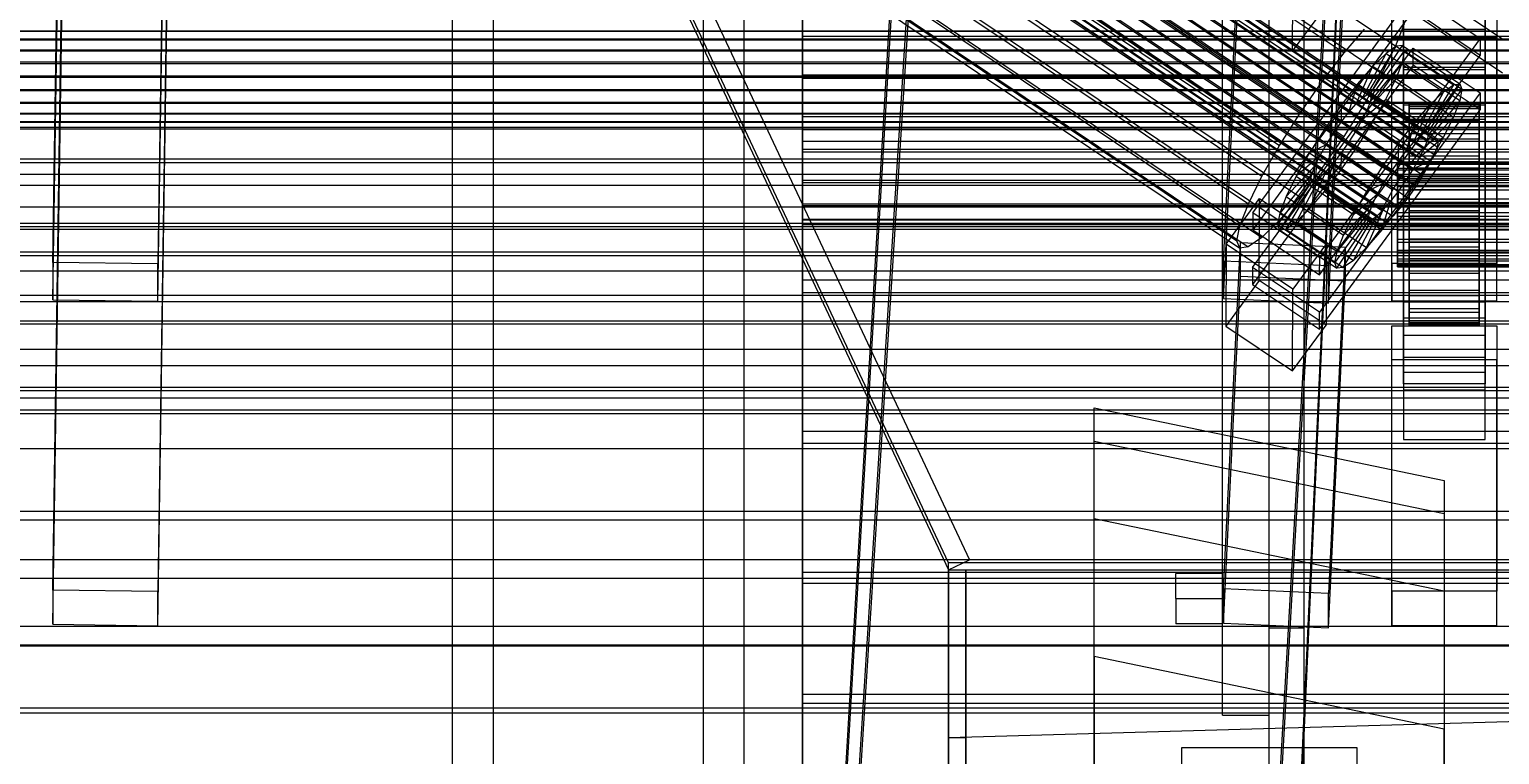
# Model space of a CAD drawing. Header units: millimetres. Extents: x -2500 to 58855, y -53268 to 6837.
# Drawn here: x -382.5 to -130.5, y -35230.2 to -35105.9 of the extents above; entities that cross this region are included whole.
import ezdxf

# ---------------------------------------------------------------- set-up
doc = ezdxf.new("R2010")
doc.units = ezdxf.units.MM
for name, color, linetype, lineweight in [('COTAS_O', 1, 'Continuous', 0), ('COTAS_R', 1, 'Continuous', 0), ('frontal_briquetadora', 7, 'Continuous', 0), ('frontal_C01', 7, 'Continuous', 0), ('frontal_C02', 7, 'Continuous', 0), ('frontal_C03', 7, 'Continuous', 0), ('frontal_C05', 7, 'Continuous', 0), ('frontal_mix-C02', 7, 'Continuous', 0), ('frontal_secador', 7, 'Continuous', 0), ('frontal_tolva-C01', 7, 'Continuous', 0)]:
    doc.layers.add(name, color=color, linetype=linetype, lineweight=lineweight)
doc.dimstyles.new('R19_100', dxfattribs={"dimtxt": 250, "dimasz": 150, "dimexe": 150, "dimexo": 80, "dimgap": 100, "dimtad": 1, "dimtih": 1, "dimtoh": 1, "dimdsep": 46, "dimcen": 0.09, "dimadec": 0, "dimazin": 0, "dimtfac": 1, "dimtdec": 4, "dimtofl": 0, "dimtmove": 0, "dimatfit": 3, "dimfxl": 1, "dimtolj": 1, "dimtzin": 0, "dimarcsym": 0})

# ---------------------------------------------------------------- blocks, each defined once
blk = doc.blocks.new('*D37')
at = {"layer": 'COTAS_R', "color": 0, "lineweight": -2, "transparency": 16777216}
for p, q in [((-1750, -35420), (-1750, -34450)), ((2600, -35420), (2600, -34450)), ((-1600, -34600), (2450, -34600))]:
    blk.add_line(p, q, dxfattribs=at)
at = {"layer": 'COTAS_R', "color": 0, "transparency": 16777216}
for points in [[(-1600, -34575), (-1600, -34625), (-1750, -34600)], [(2450, -34575), (2450, -34625), (2600, -34600)]]:
    blk.add_solid(points, dxfattribs=at)
at = {"layer": 'Defpoints', "color": 0, "transparency": 16777216}
for p in [(2600, -34600), (-1750, -35500), (2600, -35500)]:
    blk.add_point(p, dxfattribs=at)
blk = doc.blocks.new('*D45')
at = {"layer": 'COTAS_O', "color": 0, "lineweight": -2, "transparency": 16777216}
for p, q in [((-1480, -35920), (-1480, -35150)), ((490, -35920), (490, -35150)), ((-1330, -35300), (340, -35300))]:
    blk.add_line(p, q, dxfattribs=at)
at = {"layer": 'COTAS_O', "color": 0, "transparency": 16777216}
for points in [[(-1330, -35275), (-1330, -35325), (-1480, -35300)], [(340, -35275), (340, -35325), (490, -35300)]]:
    blk.add_solid(points, dxfattribs=at)
at = {"layer": 'Defpoints', "color": 0, "transparency": 16777216}
for p in [(490, -35300), (-1480, -36000), (490, -36000)]:
    blk.add_point(p, dxfattribs=at)
blk = doc.blocks.new('*D47')
at = {"layer": 'COTAS_O', "color": 0, "lineweight": -2, "transparency": 16777216}
for p, q in [((-1400, -35920), (-1400, -35150)), ((1400, -35920), (1400, -35150)), ((-1250, -35300), (1250, -35300))]:
    blk.add_line(p, q, dxfattribs=at)
at = {"layer": 'COTAS_O', "color": 0, "transparency": 16777216}
for points in [[(-1250, -35275), (-1250, -35325), (-1400, -35300)], [(1250, -35275), (1250, -35325), (1400, -35300)]]:
    blk.add_solid(points, dxfattribs=at)
at = {"layer": 'Defpoints', "color": 0, "transparency": 16777216}
for p in [(1400, -35300), (-1400, -36000), (1400, -36000)]:
    blk.add_point(p, dxfattribs=at)

msp = doc.modelspace()

# ---------------------------------------------------------------- linework, layer by layer
at = {"layer": 'frontal_briquetadora'}
for p, q in [((-1330, -35190), (490, -35190)), ((-1330, -35200), (490, -35200))]:
    msp.add_line(p, q, dxfattribs=at)
at = {"layer": 'frontal_C01'}
for p, q in [((-250, -32680.37), (-250, -35735.764)), ((-250, -35740.498), (-250, -32685.104)), ((-378.512, -35145.861), (-375.644, -34953.914)), ((-357.646, -34954.155), (-360.514, -35146.103)), ((-378.512, -35152.265), (-375.644, -34960.317)), ((-360.514, -35152.507), (-357.646, -34960.559)), ((-228.298, -34987.381), (-250, -35358.334)), ((-250, -35364.021), (-228.298, -34993.069)), ((-147, -35109.581), (-147, -35064.108)), ((-133, -35064.108), (-133, -35109.581)), ((-147, -35067.31), (-147, -35112.783)), ((-133, -35112.783), (-133, -35067.31)), ((-177.811, -35145.665), (-174.943, -35086.846)), ((-156.962, -35087.633), (-159.83, -35146.452)), ((-177.811, -35152.07), (-174.943, -35093.25)), ((-165.983, -35109.69), (-165.926, -35094.321)), ((-159.83, -35152.856), (-156.962, -35094.037)), ((-147, -35111.849), (-147, -35096.48)), ((-147, -35105.954), (-147, -35096.48)), ((-133, -35096.48), (-133, -35111.849)), ((-133, -35096.48), (-133, -35105.954)), ((-177.451, -35102.078), (-165.983, -35109.69)), ((-165.983, -35109.69), (-160.247, -35101.932)), ((-149, -35107.366), (-149, -35100.963)), ((-149, -35146.057), (-149, -35100.963)), ((-131, -35100.963), (-131, -35107.366)), ((-131, -35100.963), (-131, -35146.057)), ((-131, -35107.366), (-149, -35107.366)), ((-149, -35152.46), (-149, -35107.366)), ((-133, -35105.954), (-147, -35105.954)), ((-147, -35105.954), (-147, -35121.322)), ((-133, -35121.322), (-133, -35105.954)), ((-131, -35152.46), (-131, -35107.366)), ((-133, -35109.581), (-147, -35109.581)), ((-147, -35109.581), (-147, -35112.783)), ((-133, -35112.783), (-133, -35109.581)), ((-133, -35111.849), (-147, -35111.849)), ((-147, -35111.849), (-147, -35121.322)), ((-147, -35112.783), (-133, -35112.783)), ((-133, -35121.322), (-133, -35111.849)), ((-147, -35121.322), (-133, -35121.322)), ((-425, -35140.179), (425, -35140.179)), ((-159.83, -35146.452), (-177.811, -35145.665)), ((-177.811, -35145.665), (-177.811, -35152.07)), ((-360.514, -35146.103), (-378.512, -35145.861)), ((-378.512, -35145.861), (-378.512, -35152.265)), ((-360.514, -35152.507), (-360.514, -35146.103)), ((-159.83, -35152.856), (-159.83, -35146.452)), ((-131, -35146.057), (-149, -35146.057)), ((-149, -35146.057), (-149, -35152.46)), ((-131, -35152.46), (-131, -35146.057)), ((425, -35151.547), (-425, -35151.547)), ((-378.512, -35152.265), (-360.514, -35152.507)), ((-177.811, -35152.07), (-159.83, -35152.856)), ((-149, -35152.46), (-131, -35152.46)), ((425, -35156.444), (-425, -35156.444)), ((-425, -35167.812), (425, -35167.812)), ((-200, -35288.361), (-200, -35170.814)), ((-200, -35170.814), (-140, -35183.237)), ((-200, -35176.498), (-200, -35170.814)), ((-200, -35294.045), (-200, -35176.498)), ((-200, -35176.498), (-140, -35188.921)), ((-200, -35189.761), (-200, -35176.498)), ((-140, -35183.237), (-140, -35288.361)), ((-140, -35183.237), (-140, -35188.921)), ((-200, -35307.308), (-200, -35189.761)), ((-200, -35189.761), (-140, -35202.184)), ((-200, -35213.445), (-200, -35189.761)), ((-140, -35188.921), (-140, -35294.045)), ((-140, -35188.921), (-140, -35202.184)), ((-140, -35202.184), (-140, -35307.308)), ((-140, -35202.184), (-140, -35225.868)), ((-140, -35225.868), (-200, -35213.445)), ((-200, -35213.445), (-200, -35330.992)), ((-140, -35330.992), (-140, -35225.868)), ((-185, -35235.425), (-185, -35229.021)), ((-185, -35229.021), (-155, -35229.021)), ((-185, -35623.419), (-185, -35229.021)), ((-155, -35229.021), (-155, -35235.425)), ((-155, -35229.021), (-155, -35623.419))]:
    msp.add_line(p, q, dxfattribs=at)
at = {"layer": 'frontal_C02'}
for p, q in [((-250, -32976.99), (-250, -35767.535)), ((-250, -35772.314), (-250, -32981.769)), ((-355.53, -34981.508), (-141.731, -35124.749)), ((-355.017, -34981.438), (-141.218, -35124.679)), ((-354.844, -34981.879), (-141.045, -35125.12)), ((-357.415, -34983.125), (-143.617, -35126.366)), ((-356.348, -34982.083), (-142.549, -35125.324)), ((-355.541, -34984.138), (-141.742, -35127.379)), ((-355.022, -34982.799), (-141.224, -35126.041)), ((-146.196, -35129.538), (-359.995, -34986.297)), ((-358.659, -34984.562), (-144.861, -35127.804)), ((-356.363, -34985.803), (-142.565, -35129.044)), ((-341.461, -34986.487), (-157.152, -35109.971)), ((-332.659, -34985.29), (-148.35, -35108.774)), ((-361.332, -34988.211), (-147.533, -35131.452)), ((-357.434, -34987.681), (-143.635, -35130.922)), ((-363.648, -34992.051), (-149.85, -35135.293)), ((-362.578, -34990.174), (-148.779, -35133.415)), ((-360.017, -34991.558), (-146.218, -35134.799)), ((-358.68, -34989.644), (-144.881, -35132.885)), ((-160.922, -35114.866), (-345.231, -34991.382)), ((-334.981, -34989.989), (-150.672, -35113.473)), ((-364.471, -34993.716), (-150.672, -35136.958)), ((-361.352, -34993.292), (-147.554, -35136.534)), ((-365.168, -34995.976), (-151.369, -35139.217)), ((-364.995, -34996.416), (-151.196, -35139.658)), ((-364.989, -34995.055), (-151.191, -35138.296)), ((-364.482, -34996.347), (-150.683, -35139.588)), ((-363.664, -34995.771), (-149.865, -35139.013)), ((-362.596, -34994.73), (-148.798, -35137.971)), ((-349.002, -34996.784), (-164.693, -35120.268)), ((-338.003, -34995.288), (-153.694, -35118.772)), ((-341.52, -35000.828), (-157.211, -35124.312)), ((-352.519, -35002.323), (-168.21, -35125.807)), ((-345.291, -35006.229), (-160.982, -35129.713)), ((-378.512, -35202.053), (-375.644, -35008.286)), ((-357.646, -35008.53), (-360.514, -35202.297)), ((-355.541, -35007.623), (-171.232, -35131.107)), ((-349.061, -35011.125), (-164.752, -35134.609)), ((-378.512, -35207.899), (-375.644, -35014.132)), ((-360.514, -35208.143), (-357.646, -35014.376)), ((-357.863, -35012.322), (-173.554, -35135.806)), ((-359.326, -35016.1), (-175.016, -35139.584)), ((-352.572, -35015.181), (-168.263, -35138.665)), ((-359.83, -35018.699), (-175.521, -35142.183)), ((-357.893, -35019.745), (-173.584, -35143.229)), ((-355.584, -35018.122), (-171.275, -35141.606)), ((-359.341, -35019.942), (-175.032, -35143.426)), ((-228.298, -35041.759), (-250, -35386.528)), ((-130, -35107.617), (-228.298, -35041.759)), ((-250, -35392.269), (-228.298, -35047.5)), ((-228.298, -35047.5), (-130, -35113.358)), ((-172.809, -35137.378), (-145.277, -35099.785)), ((-145.277, -35099.785), (-133.809, -35107.469)), ((-145.289, -35102.708), (-172.821, -35140.301)), ((-133.821, -35110.392), (-145.289, -35102.708)), ((-146.887, -35104.996), (-148.35, -35108.774)), ((-133.809, -35107.469), (-161.341, -35145.062)), ((-157.152, -35109.971), (-153.641, -35105.914)), ((-133.809, -35107.469), (-133.821, -35110.392)), ((-172.847, -35146.731), (-145.315, -35109.138)), ((-161.353, -35147.985), (-133.821, -35110.392)), ((-160.922, -35114.866), (-157.152, -35109.971)), ((-154.017, -35117.641), (-149.953, -35110.036)), ((-153.199, -35117.066), (-148.226, -35108.822)), ((-152.686, -35116.996), (-147.143, -35108.674)), ((-152.513, -35117.436), (-146.777, -35109.605)), ((-149.953, -35110.036), (-152.207, -35112.236)), ((-148.35, -35108.774), (-150.672, -35113.473)), ((-148.226, -35108.822), (-149.953, -35110.036)), ((-149.953, -35110.036), (-140.123, -35116.622)), ((-147.143, -35108.674), (-148.226, -35108.822)), ((-148.226, -35108.822), (-138.396, -35115.408)), ((-147.155, -35111.549), (-146.777, -35109.605)), ((-147.143, -35108.674), (-137.313, -35115.26)), ((-146.777, -35109.605), (-147.143, -35108.674)), ((-147, -35112.438), (-147, -35109.516)), ((-147, -35109.516), (-133, -35109.516)), ((-147, -35155.42), (-147, -35109.516)), ((-146.777, -35109.605), (-136.948, -35116.19)), ((-145.327, -35112.061), (-145.315, -35109.138)), ((-145.315, -35109.138), (-133.847, -35116.821)), ((-133, -35109.516), (-133, -35112.438)), ((-133, -35109.516), (-133, -35155.42)), ((-145.327, -35112.061), (-172.859, -35149.654)), ((-155.085, -35118.683), (-152.207, -35112.236)), ((-152.207, -35112.236), (-154.833, -35115.27)), ((-152.692, -35118.357), (-147.155, -35111.549)), ((-152.207, -35112.236), (-142.377, -35118.822)), ((-148.249, -35114.375), (-147.155, -35111.549)), ((-147.155, -35111.549), (-137.325, -35118.135)), ((-133, -35112.438), (-147, -35112.438)), ((-147, -35112.438), (-147, -35158.342)), ((-133.859, -35119.744), (-145.327, -35112.061)), ((-133, -35158.342), (-133, -35112.438)), ((-164.693, -35120.268), (-160.922, -35114.866)), ((-154.833, -35115.27), (-157.653, -35118.932)), ((-156.329, -35120.12), (-154.833, -35115.27)), ((-154.833, -35115.27), (-145.003, -35121.856)), ((-150.672, -35113.473), (-153.694, -35118.772)), ((-153.21, -35119.696), (-148.249, -35114.375)), ((-149.985, -35117.89), (-148.249, -35114.375)), ((-148.249, -35114.375), (-138.419, -35120.961)), ((-138.396, -35115.408), (-143.369, -35123.651)), ((-137.313, -35115.26), (-142.856, -35123.582)), ((-140.123, -35116.622), (-138.396, -35115.408)), ((-138.396, -35115.408), (-137.313, -35115.26)), ((-137.313, -35115.26), (-136.948, -35116.19)), ((-133.847, -35116.821), (-161.379, -35154.414)), ((-155.085, -35118.683), (-154.017, -35117.641)), ((-154.033, -35121.361), (-149.985, -35117.89)), ((-154.017, -35117.641), (-153.199, -35117.066)), ((-144.188, -35124.227), (-154.017, -35117.641)), ((-153.199, -35117.066), (-152.686, -35116.996)), ((-143.369, -35123.651), (-153.199, -35117.066)), ((-152.513, -35117.436), (-152.692, -35118.357)), ((-142.856, -35123.582), (-152.686, -35116.996)), ((-152.686, -35116.996), (-152.513, -35117.436)), ((-142.683, -35124.022), (-152.513, -35117.436)), ((-152.246, -35121.854), (-149.985, -35117.89)), ((-149.985, -35117.89), (-140.156, -35124.475)), ((-140.123, -35116.622), (-144.188, -35124.227)), ((-136.948, -35116.19), (-142.683, -35124.022)), ((-142.377, -35118.822), (-140.123, -35116.622)), ((-136.948, -35116.19), (-137.325, -35118.135)), ((-133.847, -35116.821), (-133.859, -35119.744)), ((-168.21, -35125.807), (-164.693, -35120.268)), ((-161.391, -35157.337), (-133.859, -35119.744)), ((-157.653, -35118.932), (-160.474, -35122.973)), ((-157.653, -35118.932), (-157.665, -35121.855)), ((-157.665, -35121.855), (-156.329, -35120.12)), ((-147.823, -35125.518), (-157.653, -35118.932)), ((-153.694, -35118.772), (-157.211, -35124.312)), ((-156.329, -35120.12), (-155.085, -35118.683)), ((-146.499, -35126.706), (-156.329, -35120.12)), ((-145.255, -35125.269), (-155.085, -35118.683)), ((-153.21, -35119.696), (-154.033, -35121.361)), ((-152.692, -35118.357), (-153.21, -35119.696)), ((-143.38, -35126.282), (-153.21, -35119.696)), ((-142.862, -35124.943), (-152.692, -35118.357)), ((-147, -35121.791), (-147, -35118.868)), ((-147, -35118.868), (-133, -35118.868)), ((-147, -35164.772), (-147, -35118.868)), ((-146, -35128.654), (-146, -35118.66)), ((-146, -35118.66), (-146, -35119.136)), ((-146, -35118.66), (-134, -35118.66)), ((-146, -35119.478), (-146, -35118.66)), ((-146, -35128.88), (-146, -35119.136)), ((-146, -35119.136), (-146, -35120.874)), ((-146, -35119.136), (-134, -35119.136)), ((-146, -35129.042), (-146, -35119.478)), ((-146, -35119.478), (-134, -35119.478)), ((-146, -35121.535), (-146, -35119.478)), ((-142.377, -35118.822), (-145.255, -35125.269)), ((-145.003, -35121.856), (-142.377, -35118.822)), ((-137.325, -35118.135), (-142.862, -35124.943)), ((-137.325, -35118.135), (-138.419, -35120.961)), ((-134, -35119.136), (-134, -35118.66)), ((-134, -35118.66), (-134, -35128.654)), ((-134, -35118.66), (-134, -35119.478)), ((-134, -35120.874), (-134, -35119.136)), ((-134, -35119.136), (-134, -35128.88)), ((-134, -35119.478), (-134, -35129.042)), ((-134, -35119.478), (-134, -35121.535)), ((-133, -35118.868), (-133, -35121.791)), ((-133, -35118.868), (-133, -35164.772)), ((-160.474, -35122.973), (-163.105, -35127.116)), ((-159.001, -35123.769), (-160.474, -35122.973)), ((-160.474, -35122.973), (-150.644, -35129.559)), ((-159.001, -35123.769), (-157.665, -35121.855)), ((-157.665, -35121.855), (-147.835, -35128.441)), ((-154.033, -35121.361), (-155.103, -35123.239)), ((-155.103, -35123.239), (-152.246, -35121.854)), ((-154.877, -35125.998), (-152.246, -35121.854)), ((-144.203, -35127.947), (-154.033, -35121.361)), ((-152.246, -35121.854), (-142.416, -35128.44)), ((-147.823, -35125.518), (-145.003, -35121.856)), ((-133, -35121.791), (-147, -35121.791)), ((-147, -35121.791), (-147, -35167.695)), ((-145.003, -35121.856), (-146.499, -35126.706)), ((-146, -35129.703), (-146, -35120.874)), ((-146, -35120.874), (-146, -35123.755)), ((-146, -35120.874), (-134, -35120.874)), ((-146, -35130.016), (-146, -35121.535)), ((-146, -35121.535), (-134, -35121.535)), ((-146, -35124.689), (-146, -35121.535)), ((-138.419, -35120.961), (-143.38, -35126.282)), ((-138.419, -35120.961), (-140.156, -35124.475)), ((-134, -35123.755), (-134, -35120.874)), ((-134, -35120.874), (-134, -35129.703)), ((-134, -35121.535), (-134, -35130.016)), ((-134, -35121.535), (-134, -35124.689)), ((-133, -35167.695), (-133, -35121.791)), ((-157.211, -35124.312), (-160.982, -35129.713)), ((-160.247, -35125.732), (-159.001, -35123.769)), ((-149.171, -35130.355), (-159.001, -35123.769)), ((-156.35, -35125.202), (-157.686, -35127.116)), ((-155.103, -35123.239), (-156.35, -35125.202)), ((-156.35, -35125.202), (-154.877, -35125.998)), ((-146.52, -35131.787), (-156.35, -35125.202)), ((-145.274, -35129.825), (-155.103, -35123.239)), ((-150.644, -35129.559), (-147.823, -35125.518)), ((-147.835, -35128.441), (-147.823, -35125.518)), ((-145.255, -35125.269), (-146.499, -35126.706)), ((-146, -35131.067), (-146, -35123.755)), ((-146, -35123.755), (-146, -35127.582)), ((-146, -35123.755), (-134, -35123.755)), ((-146, -35131.51), (-146, -35124.689)), ((-146, -35124.689), (-134, -35124.689)), ((-146, -35128.727), (-146, -35124.689)), ((-144.188, -35124.227), (-145.255, -35125.269)), ((-140.156, -35124.475), (-144.203, -35127.947)), ((-143.369, -35123.651), (-144.188, -35124.227)), ((-143.617, -35126.366), (-142.549, -35125.324)), ((-143.38, -35126.282), (-142.862, -35124.943)), ((-142.856, -35123.582), (-143.369, -35123.651)), ((-142.862, -35124.943), (-142.683, -35124.022)), ((-142.683, -35124.022), (-142.856, -35123.582)), ((-142.549, -35125.324), (-141.731, -35124.749)), ((-140.156, -35124.475), (-142.416, -35128.44)), ((-141.731, -35124.749), (-141.218, -35124.679)), ((-141.045, -35125.12), (-141.224, -35126.041)), ((-141.218, -35124.679), (-141.045, -35125.12)), ((-134, -35127.582), (-134, -35123.755)), ((-134, -35123.755), (-134, -35131.067)), ((-134, -35124.689), (-134, -35131.51)), ((-134, -35124.689), (-134, -35128.727)), ((-171.232, -35131.107), (-168.21, -35125.807)), ((-163.105, -35127.116), (-165.365, -35131.081)), ((-161.318, -35127.609), (-165.365, -35131.081)), ((-160.247, -35125.732), (-163.105, -35127.116)), ((-163.105, -35127.116), (-153.275, -35133.702)), ((-162.14, -35129.274), (-161.318, -35127.609)), ((-161.318, -35127.609), (-160.247, -35125.732)), ((-151.488, -35134.195), (-161.318, -35127.609)), ((-150.417, -35132.317), (-160.247, -35125.732)), ((-157.686, -35127.116), (-159.022, -35128.85)), ((-157.698, -35130.038), (-154.877, -35125.998)), ((-157.686, -35127.116), (-157.698, -35130.038)), ((-147.856, -35133.701), (-157.686, -35127.116)), ((-154.877, -35125.998), (-145.047, -35132.583)), ((-146.499, -35126.706), (-147.835, -35128.441)), ((-146.196, -35129.538), (-144.861, -35127.804)), ((-146, -35132.88), (-146, -35127.582)), ((-146, -35127.582), (-146, -35132.096)), ((-146, -35127.582), (-134, -35127.582)), ((-145.274, -35129.825), (-144.203, -35127.947)), ((-144.861, -35127.804), (-143.617, -35126.366)), ((-144.203, -35127.947), (-143.38, -35126.282)), ((-141.742, -35127.379), (-142.565, -35129.044)), ((-141.224, -35126.041), (-141.742, -35127.379)), ((-134, -35132.096), (-134, -35127.582)), ((-134, -35127.582), (-134, -35132.88)), ((-162.659, -35130.613), (-168.196, -35137.421)), ((-162.14, -35129.274), (-167.102, -35134.596)), ((-160.982, -35129.713), (-164.752, -35134.609)), ((-160.266, -35130.287), (-163.144, -35136.734)), ((-162.837, -35131.534), (-162.659, -35130.613)), ((-162.659, -35130.613), (-162.14, -35129.274)), ((-152.829, -35137.199), (-162.659, -35130.613)), ((-152.311, -35135.86), (-162.14, -35129.274)), ((-160.266, -35130.287), (-161.333, -35131.329)), ((-159.022, -35128.85), (-160.518, -35133.7)), ((-160.518, -35133.7), (-157.698, -35130.038)), ((-159.022, -35128.85), (-160.266, -35130.287)), ((-150.436, -35136.873), (-160.266, -35130.287)), ((-149.192, -35135.436), (-159.022, -35128.85)), ((-157.698, -35130.038), (-147.868, -35136.624)), ((-153.275, -35133.702), (-150.644, -35129.559)), ((-150.644, -35129.559), (-149.171, -35130.355)), ((-149.171, -35130.355), (-150.417, -35132.317)), ((-147.835, -35128.441), (-149.171, -35130.355)), ((-148, -35129.042), (-148, -35128.654)), ((-148, -35128.654), (-148, -35128.88)), ((-148, -35128.654), (148, -35128.654)), ((-148, -35128.88), (-148, -35129.703)), ((-148, -35128.88), (148, -35128.88)), ((-148, -35130.016), (-148, -35129.042)), ((-148, -35129.042), (148, -35129.042)), ((-148, -35129.703), (-148, -35131.067)), ((-148, -35129.703), (148, -35129.703)), ((-148, -35131.51), (-148, -35130.016)), ((-148, -35130.016), (148, -35130.016)), ((-147.533, -35131.452), (-146.196, -35129.538)), ((-146.52, -35131.787), (-145.274, -35129.825)), ((-146, -35128.88), (-146, -35128.654)), ((-134, -35128.654), (-146, -35128.654)), ((-146, -35128.654), (-146, -35129.042)), ((-146, -35133.423), (-146, -35128.727)), ((-146, -35128.727), (-134, -35128.727)), ((-146, -35133.373), (-146, -35128.727)), ((-146, -35129.703), (-146, -35128.88)), ((-134, -35128.88), (-146, -35128.88)), ((-134, -35129.042), (-146, -35129.042)), ((-146, -35129.042), (-146, -35130.016)), ((-146, -35131.067), (-146, -35129.703)), ((-134, -35129.703), (-146, -35129.703)), ((-134, -35130.016), (-146, -35130.016)), ((-146, -35130.016), (-146, -35131.51)), ((-142.416, -35128.44), (-145.274, -35129.825)), ((-142.416, -35128.44), (-145.047, -35132.583)), ((-142.565, -35129.044), (-143.635, -35130.922)), ((-134, -35128.654), (-134, -35128.88)), ((-134, -35129.042), (-134, -35128.654)), ((-134, -35128.727), (-134, -35133.423)), ((-134, -35128.727), (-134, -35133.373)), ((-134, -35128.88), (-134, -35129.703)), ((-134, -35130.016), (-134, -35129.042)), ((-134, -35129.703), (-134, -35131.067)), ((-134, -35131.51), (-134, -35130.016)), ((-173.554, -35135.806), (-171.232, -35131.107)), ((-162.837, -35131.534), (-168.573, -35139.366)), ((-162.664, -35131.974), (-168.208, -35140.296)), ((-162.151, -35131.905), (-167.125, -35140.149)), ((-165.365, -35131.081), (-167.102, -35134.596)), ((-161.333, -35131.329), (-165.397, -35138.934)), ((-165.365, -35131.081), (-155.535, -35137.667)), ((-162.664, -35131.974), (-162.837, -35131.534)), ((-153.008, -35138.12), (-162.837, -35131.534)), ((-162.151, -35131.905), (-162.664, -35131.974)), ((-152.835, -35138.56), (-162.664, -35131.974)), ((-161.333, -35131.329), (-162.151, -35131.905)), ((-152.321, -35138.49), (-162.151, -35131.905)), ((-151.503, -35137.915), (-161.333, -35131.329)), ((-153.275, -35133.702), (-150.417, -35132.317)), ((-150.417, -35132.317), (-151.488, -35134.195)), ((-148.779, -35133.415), (-147.533, -35131.452)), ((-148, -35131.067), (-148, -35132.88)), ((-148, -35131.067), (148, -35131.067)), ((-148, -35133.423), (-148, -35131.51)), ((-148, -35131.51), (148, -35131.51)), ((-148, -35132.88), (-148, -35135.019)), ((-148, -35132.88), (148, -35132.88)), ((-145.047, -35132.583), (-147.868, -35136.624)), ((-147.856, -35133.701), (-146.52, -35131.787)), ((-145.047, -35132.583), (-146.52, -35131.787)), ((-144.881, -35132.885), (-146.218, -35134.799)), ((-146, -35132.88), (-146, -35131.067)), ((-134, -35131.067), (-146, -35131.067)), ((-134, -35131.51), (-146, -35131.51)), ((-146, -35131.51), (-146, -35133.423)), ((-146, -35132.096), (-146, -35135.019)), ((-134, -35132.096), (-146, -35132.096)), ((-146, -35132.096), (-146, -35136.988)), ((-146, -35135.019), (-146, -35132.88)), ((-134, -35132.88), (-146, -35132.88)), ((-143.635, -35130.922), (-144.881, -35132.885)), ((-134, -35131.067), (-134, -35132.88)), ((-134, -35133.423), (-134, -35131.51)), ((-134, -35135.019), (-134, -35132.096)), ((-134, -35136.988), (-134, -35132.096)), ((-134, -35132.88), (-134, -35135.019)), ((-177.394, -35142.767), (-171.658, -35134.935)), ((-171.715, -35148.964), (-171.658, -35134.935)), ((-171.658, -35134.935), (-160.19, -35142.619)), ((-164.752, -35134.609), (-168.263, -35138.665)), ((-167.102, -35134.596), (-168.196, -35137.421)), ((-167.102, -35134.596), (-157.272, -35141.181)), ((-163.144, -35136.734), (-160.518, -35133.7)), ((-160.518, -35133.7), (-150.688, -35140.286)), ((-155.535, -35137.667), (-153.275, -35133.702)), ((-155.535, -35137.667), (-151.488, -35134.195)), ((-151.488, -35134.195), (-152.311, -35135.86)), ((-150.688, -35140.286), (-149.192, -35135.436)), ((-150.672, -35136.958), (-149.85, -35135.293)), ((-150.436, -35136.873), (-149.192, -35135.436)), ((-149.85, -35135.293), (-148.779, -35133.415)), ((-149.192, -35135.436), (-147.856, -35133.701)), ((-148, -35135.623), (-148, -35133.423)), ((-148, -35133.423), (148, -35133.423)), ((-148, -35135.019), (-148, -35137.336)), ((148, -35135.019), (-148, -35135.019)), ((-148, -35137.962), (-148, -35135.623)), ((-148, -35135.623), (148, -35135.623)), ((-147.868, -35136.624), (-147.856, -35133.701)), ((-146.218, -35134.799), (-147.554, -35136.534)), ((-146, -35135.623), (-146, -35133.373)), ((-146, -35133.373), (-134, -35133.373)), ((-146, -35138.31), (-146, -35133.373)), ((-134, -35133.423), (-146, -35133.423)), ((-146, -35133.423), (-146, -35135.623)), ((-146, -35135.019), (-134, -35135.019)), ((-146, -35137.336), (-146, -35135.019)), ((-134, -35135.623), (-146, -35135.623)), ((-146, -35135.623), (-146, -35137.962)), ((-134, -35133.373), (-134, -35135.623)), ((-134, -35133.373), (-134, -35138.31)), ((-134, -35135.623), (-134, -35133.423)), ((-134, -35135.019), (-134, -35137.336)), ((-134, -35137.962), (-134, -35135.623)), ((-175.016, -35139.584), (-173.554, -35135.806)), ((-172.809, -35137.378), (-172.821, -35140.301)), ((-161.341, -35145.062), (-172.809, -35137.378)), ((-168.196, -35137.421), (-168.573, -35139.366)), ((-168.196, -35137.421), (-158.366, -35144.007)), ((-165.397, -35138.934), (-163.144, -35136.734)), ((-163.144, -35136.734), (-153.314, -35143.32)), ((-158.743, -35145.952), (-153.008, -35138.12)), ((-158.366, -35144.007), (-152.829, -35137.199)), ((-157.272, -35141.181), (-152.311, -35135.86)), ((-157.272, -35141.181), (-155.535, -35137.667)), ((-155.567, -35145.52), (-151.503, -35137.915)), ((-153.314, -35143.32), (-150.436, -35136.873)), ((-152.829, -35137.199), (-153.008, -35138.12)), ((-153.008, -35138.12), (-152.835, -35138.56)), ((-152.311, -35135.86), (-152.829, -35137.199)), ((-152.321, -35138.49), (-151.503, -35137.915)), ((-151.503, -35137.915), (-150.436, -35136.873)), ((-151.191, -35138.296), (-150.672, -35136.958)), ((-147.868, -35136.624), (-150.688, -35140.286)), ((-148.798, -35137.971), (-149.865, -35139.013)), ((-147.554, -35136.534), (-148.798, -35137.971)), ((-148, -35137.336), (-148, -35139.674)), ((-148, -35137.336), (148, -35137.336)), ((-148, -35140.279), (-148, -35137.962)), ((-148, -35137.962), (148, -35137.962)), ((-146, -35137.336), (-146, -35136.988)), ((-146, -35136.988), (-146, -35141.925)), ((-146, -35136.988), (-134, -35136.988)), ((-146, -35139.674), (-146, -35137.336)), ((-134, -35137.336), (-146, -35137.336)), ((-146, -35137.962), (-146, -35138.31)), ((-134, -35137.962), (-146, -35137.962)), ((-146, -35137.962), (-146, -35140.279)), ((-134, -35141.925), (-134, -35136.988)), ((-134, -35136.988), (-134, -35137.336)), ((-134, -35137.336), (-134, -35139.674)), ((-134, -35138.31), (-134, -35137.962)), ((-134, -35140.279), (-134, -35137.962)), ((-175.521, -35142.183), (-175.016, -35139.584)), ((-172.821, -35140.301), (-161.353, -35147.985)), ((-168.263, -35138.665), (-171.275, -35141.606)), ((-168.573, -35139.366), (-168.208, -35140.296)), ((-168.573, -35139.366), (-158.743, -35145.952)), ((-168.208, -35140.296), (-167.125, -35140.149)), ((-168.208, -35140.296), (-158.378, -35146.882)), ((-167.125, -35140.149), (-165.397, -35138.934)), ((-167.125, -35140.149), (-157.295, -35146.734)), ((-165.397, -35138.934), (-155.567, -35145.52)), ((-158.378, -35146.882), (-152.835, -35138.56)), ((-157.295, -35146.734), (-152.321, -35138.49)), ((-150.688, -35140.286), (-153.314, -35143.32)), ((-152.835, -35138.56), (-152.321, -35138.49)), ((-151.369, -35139.217), (-151.191, -35138.296)), ((-151.196, -35139.658), (-151.369, -35139.217)), ((-150.683, -35139.588), (-151.196, -35139.658)), ((-149.865, -35139.013), (-150.683, -35139.588)), ((-148, -35139.674), (-148, -35141.875)), ((-148, -35139.674), (148, -35139.674)), ((-148, -35142.417), (-148, -35140.279)), ((-148, -35140.279), (148, -35140.279)), ((-146, -35138.31), (-134, -35138.31)), ((-146, -35143.202), (-146, -35138.31)), ((-146, -35141.875), (-146, -35139.674)), ((-146, -35139.674), (-146, -35141.925)), ((-134, -35139.674), (-146, -35139.674)), ((-146, -35140.279), (-146, -35143.202)), ((-134, -35140.279), (-146, -35140.279)), ((-146, -35140.279), (-146, -35142.417)), ((-134, -35138.31), (-134, -35143.202)), ((-134, -35141.925), (-134, -35139.674)), ((-134, -35139.674), (-134, -35141.875)), ((-134, -35143.202), (-134, -35140.279)), ((-134, -35142.417), (-134, -35140.279)), ((-177.811, -35201.848), (-174.943, -35142.471)), ((-177.394, -35142.767), (-177.451, -35156.796)), ((-165.926, -35150.451), (-177.394, -35142.767)), ((-175.032, -35143.426), (-175.521, -35142.183)), ((-173.584, -35143.229), (-175.032, -35143.426)), ((-174.943, -35148.317), (-174.943, -35142.471)), ((-174.943, -35142.471), (-156.962, -35143.265)), ((-171.275, -35141.606), (-173.584, -35143.229)), ((-160.19, -35142.619), (-165.926, -35150.451)), ((-160.19, -35142.619), (-160.247, -35156.647)), ((-156.962, -35143.265), (-159.83, -35202.642)), ((-158.366, -35144.007), (-157.272, -35141.181)), ((-156.962, -35143.265), (-156.962, -35149.112)), ((-148, -35141.875), (-148, -35143.788)), ((-148, -35141.875), (148, -35141.875)), ((-148, -35144.23), (-148, -35142.417)), ((-148, -35142.417), (148, -35142.417)), ((-146, -35143.788), (-146, -35141.875)), ((-146, -35141.875), (-146, -35146.571)), ((-134, -35141.875), (-146, -35141.875)), ((-146, -35141.925), (-146, -35146.571)), ((-146, -35141.925), (-134, -35141.925)), ((-146, -35142.417), (-146, -35147.716)), ((-134, -35142.417), (-146, -35142.417)), ((-146, -35142.417), (-146, -35144.23)), ((-146, -35143.202), (-134, -35143.202)), ((-146, -35147.716), (-146, -35143.202)), ((-134, -35146.571), (-134, -35141.875)), ((-134, -35141.875), (-134, -35143.788)), ((-134, -35146.571), (-134, -35141.925)), ((-134, -35147.716), (-134, -35142.417)), ((-134, -35144.23), (-134, -35142.417)), ((-134, -35143.202), (-134, -35147.716)), ((-161.353, -35147.985), (-161.341, -35145.062)), ((-158.743, -35145.952), (-158.366, -35144.007)), ((-155.567, -35145.52), (-157.295, -35146.734)), ((-153.314, -35143.32), (-155.567, -35145.52)), ((-148, -35143.788), (-148, -35145.282)), ((-148, -35143.788), (148, -35143.788)), ((-148, -35145.595), (-148, -35144.23)), ((-148, -35144.23), (148, -35144.23)), ((-148, -35145.282), (-148, -35146.256)), ((-148, -35145.282), (148, -35145.282)), ((-148, -35146.418), (-148, -35145.595)), ((-148, -35145.595), (148, -35145.595)), ((-146, -35145.282), (-146, -35143.788)), ((-146, -35143.788), (-146, -35150.608)), ((-134, -35143.788), (-146, -35143.788)), ((-146, -35144.23), (-146, -35151.543)), ((-134, -35144.23), (-146, -35144.23)), ((-146, -35144.23), (-146, -35145.595)), ((-146, -35146.256), (-146, -35145.282)), ((-146, -35145.282), (-146, -35153.763)), ((-134, -35145.282), (-146, -35145.282)), ((-146, -35145.595), (-146, -35154.424)), ((-134, -35145.595), (-146, -35145.595)), ((-146, -35145.595), (-146, -35146.418)), ((-134, -35150.608), (-134, -35143.788)), ((-134, -35143.788), (-134, -35145.282)), ((-134, -35151.543), (-134, -35144.23)), ((-134, -35145.595), (-134, -35144.23)), ((-134, -35153.763), (-134, -35145.282)), ((-134, -35145.282), (-134, -35146.256)), ((-134, -35154.424), (-134, -35145.595)), ((-134, -35146.418), (-134, -35145.595)), ((-177.811, -35207.694), (-174.943, -35148.317)), ((-156.962, -35149.112), (-174.943, -35148.317)), ((-172.847, -35146.731), (-172.859, -35149.654)), ((-161.379, -35154.414), (-172.847, -35146.731)), ((-158.378, -35146.882), (-158.743, -35145.952)), ((-157.295, -35146.734), (-158.378, -35146.882)), ((-148, -35146.256), (-148, -35146.643)), ((-148, -35146.256), (148, -35146.256)), ((-148, -35146.643), (-148, -35146.418)), ((-148, -35146.418), (148, -35146.418)), ((-148, -35146.643), (148, -35146.643)), ((-146, -35146.643), (-146, -35146.256)), ((-146, -35146.256), (-146, -35155.819)), ((-134, -35146.256), (-146, -35146.256)), ((-146, -35146.418), (-146, -35156.161)), ((-134, -35146.418), (-146, -35146.418)), ((-146, -35146.418), (-146, -35146.643)), ((-146, -35146.571), (-146, -35150.608)), ((-146, -35146.571), (-134, -35146.571)), ((-146, -35146.643), (-146, -35156.637)), ((-134, -35146.643), (-146, -35146.643)), ((-146, -35147.716), (-134, -35147.716)), ((-146, -35151.543), (-146, -35147.716)), ((-134, -35155.819), (-134, -35146.256)), ((-134, -35146.256), (-134, -35146.643)), ((-134, -35156.161), (-134, -35146.418)), ((-134, -35146.643), (-134, -35146.418)), ((-134, -35150.608), (-134, -35146.571)), ((-134, -35156.637), (-134, -35146.643)), ((-134, -35147.716), (-134, -35151.543)), ((-171.715, -35148.964), (-177.451, -35156.796)), ((-172.859, -35149.654), (-161.391, -35157.337)), ((-160.247, -35156.647), (-171.715, -35148.964)), ((-165.983, -35164.479), (-165.926, -35150.451)), ((-159.83, -35208.488), (-156.962, -35149.112)), ((-146, -35150.608), (-146, -35153.763)), ((-146, -35150.608), (-134, -35150.608)), ((-134, -35153.763), (-134, -35150.608)), ((-147, -35166.659), (-147, -35152.63)), ((-147, -35152.63), (-133, -35152.63)), ((-147, -35162.194), (-147, -35152.63)), ((-146, -35151.543), (-134, -35151.543)), ((-146, -35154.424), (-146, -35151.543)), ((-134, -35151.543), (-134, -35154.424)), ((-133, -35152.63), (-133, -35166.659)), ((-133, -35152.63), (-133, -35162.194)), ((-161.391, -35157.337), (-161.379, -35154.414)), ((-133, -35155.42), (-147, -35155.42)), ((-147, -35155.42), (-147, -35158.342)), ((-146, -35153.763), (-146, -35155.819)), ((-146, -35153.763), (-134, -35153.763)), ((-146, -35154.424), (-134, -35154.424)), ((-146, -35156.161), (-146, -35154.424)), ((-146, -35155.819), (-146, -35156.637)), ((-146, -35155.819), (-134, -35155.819)), ((-134, -35155.819), (-134, -35153.763)), ((-134, -35154.424), (-134, -35156.161)), ((-134, -35156.637), (-134, -35155.819)), ((-133, -35158.342), (-133, -35155.42)), ((-177.451, -35156.796), (-165.983, -35164.479)), ((-165.983, -35164.479), (-160.247, -35156.647)), ((-149, -35162.567), (-149, -35156.722)), ((-149, -35156.722), (-131, -35156.722)), ((-149, -35202.244), (-149, -35156.722)), ((-147, -35158.342), (-133, -35158.342)), ((-146, -35156.161), (-134, -35156.161)), ((-146, -35156.637), (-146, -35156.161)), ((-146, -35156.637), (-134, -35156.637)), ((-134, -35156.161), (-134, -35156.637)), ((-131, -35156.722), (-131, -35162.567)), ((-131, -35156.722), (-131, -35202.244)), ((-131, -35162.567), (-149, -35162.567)), ((-149, -35208.089), (-149, -35162.567)), ((-133, -35162.194), (-147, -35162.194)), ((-147, -35162.194), (-147, -35176.222)), ((-133, -35176.222), (-133, -35162.194)), ((-131, -35208.089), (-131, -35162.567)), ((-133, -35164.772), (-147, -35164.772)), ((-147, -35164.772), (-147, -35167.695)), ((-133, -35167.695), (-133, -35164.772)), ((-133, -35166.659), (-147, -35166.659)), ((-147, -35166.659), (-147, -35176.222)), ((-147, -35167.695), (-133, -35167.695)), ((-133, -35176.222), (-133, -35166.659)), ((-147, -35176.222), (-133, -35176.222)), ((-425, -35196.786), (425, -35196.786)), ((-360.514, -35202.297), (-378.512, -35202.053)), ((-378.512, -35202.053), (-378.512, -35207.899)), ((-360.514, -35208.143), (-360.514, -35202.297)), ((-159.83, -35202.642), (-177.811, -35201.848)), ((-177.811, -35201.848), (-177.811, -35207.694)), ((-159.83, -35208.488), (-159.83, -35202.642)), ((-131, -35202.244), (-149, -35202.244)), ((-149, -35202.244), (-149, -35208.089)), ((-131, -35208.089), (-131, -35202.244)), ((425, -35208.262), (-425, -35208.262)), ((-378.512, -35207.899), (-360.514, -35208.143)), ((-177.811, -35207.694), (-159.83, -35208.488)), ((-149, -35208.089), (-131, -35208.089)), ((425, -35211.633), (-425, -35211.633)), ((-425, -35223.11), (425, -35223.11))]:
    msp.add_line(p, q, dxfattribs=at)
at = {"layer": 'frontal_C03'}
for p, q in [((-250, -32596.305), (-250, -35246.305)), ((-250, -35251.121), (-250, -32601.121)), ((-250, -35123.069), (-250, -35099.061)), ((-250, -35100.945), (-250, -35125.17)), ((-250, -35101.058), (-250, -35107.156)), ((-250, -35107.69), (-250, -35101.537)), ((-450, -35106.154), (450, -35106.154)), ((-450, -35106.252), (450, -35106.252)), ((-450, -35107.564), (450, -35107.564)), ((-450, -35107.702), (450, -35107.702)), ((-250, -35107.156), (-250, -35113.721)), ((250, -35107.156), (-250, -35107.156)), ((-250, -35114.273), (-250, -35107.69)), ((-250, -35107.69), (250, -35107.69)), ((-450, -35109.412), (450, -35109.412)), ((-450, -35109.582), (450, -35109.582)), ((450, -35111.573), (-450, -35111.573)), ((-450, -35111.762), (450, -35111.762)), ((-450, -35113.899), (450, -35113.899)), ((-450, -35114.095), (450, -35114.095)), ((-250, -35113.721), (-250, -35120.304)), ((-250, -35113.721), (250, -35113.721)), ((-250, -35120.837), (-250, -35114.273)), ((-250, -35114.273), (250, -35114.273)), ((-450, -35116.232), (450, -35116.232)), ((-450, -35116.421), (450, -35116.421)), ((-450, -35118.412), (450, -35118.412)), ((-450, -35118.581), (450, -35118.581)), ((-450, -35120.291), (450, -35120.291)), ((-450, -35120.43), (450, -35120.43)), ((-250, -35120.304), (-250, -35126.457)), ((-250, -35120.304), (250, -35120.304)), ((-450, -35121.742), (450, -35121.742)), ((-450, -35121.84), (450, -35121.84)), ((-450, -35122.664), (450, -35122.664)), ((-450, -35122.715), (450, -35122.715)), ((-450, -35122.996), (450, -35122.996)), ((-250, -35126.935), (-250, -35120.837)), ((-250, -35120.837), (250, -35120.837)), ((-250, -35148.912), (-250, -35123.069)), ((-250, -35123.069), (250, -35123.069)), ((-250, -35125.17), (-250, -35151.088)), ((250, -35125.17), (-250, -35125.17)), ((520, -35128.158), (-520, -35128.158)), ((-250, -35126.457), (-250, -35131.761)), ((-250, -35126.457), (250, -35126.457)), ((-250, -35132.152), (-250, -35126.935)), ((-250, -35126.935), (250, -35126.935)), ((520, -35128.813), (-520, -35128.813)), ((520, -35130.829), (-520, -35130.829)), ((520, -35132.693), (-520, -35132.693)), ((-250, -35131.761), (-250, -35135.854)), ((-250, -35131.761), (250, -35131.761)), ((-250, -35136.131), (-250, -35132.152)), ((-250, -35132.152), (250, -35132.152)), ((520, -35136.418), (-520, -35136.418)), ((-250, -35135.854), (-250, -35138.458)), ((-250, -35135.854), (250, -35135.854)), ((-250, -35138.601), (-250, -35136.131)), ((-250, -35136.131), (250, -35136.131)), ((520, -35139.208), (-520, -35139.208)), ((-250, -35138.458), (-250, -35139.395)), ((-250, -35138.458), (250, -35138.458)), ((-250, -35139.395), (-250, -35138.601)), ((-250, -35138.601), (250, -35138.601)), ((-250, -35139.395), (250, -35139.395)), ((-520, -35144.075), (520, -35144.075)), ((520, -35147.366), (-520, -35147.366)), ((-250, -35174.83), (-250, -35148.912)), ((250, -35148.912), (-250, -35148.912)), ((520, -35152.634), (-520, -35152.634)), ((-250, -35151.088), (-250, -35176.931)), ((250, -35151.088), (-250, -35151.088)), ((520, -35155.925), (-520, -35155.925)), ((520, -35160.792), (-520, -35160.792)), ((520, -35163.582), (-520, -35163.582)), ((520, -35167.307), (-520, -35167.307)), ((520, -35169.171), (-520, -35169.171)), ((520, -35171.187), (-520, -35171.187)), ((520, -35171.842), (-520, -35171.842)), ((-250, -35199.055), (-250, -35174.83)), ((250, -35174.83), (-250, -35174.83)), ((-450, -35177.773), (450, -35177.773)), ((-250, -35176.931), (-250, -35200.939)), ((250, -35176.931), (-250, -35176.931)), ((450, -35188.545), (-450, -35188.545)), ((-250, -35219.937), (-250, -35199.055)), ((250, -35199.055), (-250, -35199.055)), ((-250, -35200.939), (-250, -35221.476)), ((250, -35200.939), (-250, -35200.939)), ((450, -35211.48), (-450, -35211.48)), ((-250, -35236.054), (-250, -35219.937)), ((250, -35219.937), (-250, -35219.937)), ((-450, -35222.252), (450, -35222.252)), ((-250, -35221.476), (-250, -35237.141)), ((250, -35221.476), (-250, -35221.476))]:
    msp.add_line(p, q, dxfattribs=at)
at = {"layer": 'frontal_C05'}
for p, q in [((-310, -35980), (-310, -35030)), ((-303, -35980), (-303, -35030)), ((-267, -35980), (-267, -35030)), ((-260, -35980), (-260, -35030))]:
    msp.add_line(p, q, dxfattribs=at)
at = {"layer": 'frontal_mix-C02'}
for p, q in [((-170, -35266.906), (-150, -34915)), ((-150, -34915), (-170, -35354.097)), ((-150, -34919), (-170, -35270.906)), ((-170, -35358.097), (-150, -34919)), ((-170, -35238.502), (-170, -35058.502)), ((-164, -35238.502), (-164, -35058.502)), ((-178, -35223.502), (-178, -35073.502)), ((-170, -35223.502), (-170, -35073.502)), ((-186, -35203.502), (-186, -35199.171)), ((-178, -35199.171), (-186, -35199.171)), ((-178, -35203.502), (-178, -35199.171)), ((-186, -35203.502), (-186, -35207.832)), ((-186, -35203.502), (-178, -35203.502)), ((-178, -35207.832), (-178, -35203.502)), ((-178, -35207.832), (-186, -35207.832)), ((-170, -35208.502), (-164, -35208.502)), ((-170, -35238.502), (-170, -35208.502)), ((-164, -35238.502), (-164, -35208.502)), ((-178, -35223.502), (-170, -35223.502))]:
    msp.add_line(p, q, dxfattribs=at)
at = {"layer": 'frontal_secador'}
for p, q in [((-1240, -35139.711), (1240, -35139.711)), ((-1240, -35144.711), (1240, -35144.711))]:
    msp.add_line(p, q, dxfattribs=at)
at = {"layer": 'frontal_tolva-C01'}
for p, q in [((-225, -35197.379), (-600, -34398.805)), ((-596.379, -34398.3), (-221.379, -35196.873)), ((-600, -34400), (-225, -35198.574)), ((-225, -35198.574), (-221.379, -35196.873)), ((225, -35197.379), (-225, -35197.379)), ((-225, -35198.574), (-225, -35197.379)), ((-225, -35198.574), (-225, -35343.142)), ((-225, -35227.289), (-225, -35198.574)), ((-225, -35198.574), (-222, -35198.574)), ((-225, -35198.574), (225, -35198.574)), ((-222, -35198.574), (-222, -35227.289)), ((-222, -35343.142), (-222, -35198.574)), ((-225, -35227.289), (225, -35214.574)), ((-225, -35343.142), (-225, -35227.289)), ((-225, -35227.289), (-222, -35227.289)), ((-222, -35227.289), (-222, -35343.142))]:
    msp.add_line(p, q, dxfattribs=at)

# ---------------------------------------------------------------- dimensions: what is measured, and where the dimension line sits
at = {"layer": 'COTAS_O'}
for p1, p2, picture, middle in [((-1480, -36000), (490, -36000), '*D45', (-495, -35300)), ((-1400, -36000), (1400, -36000), '*D47', (0, -35300))]:
    dim = msp.add_aligned_dim(p1=p1, p2=p2, distance=700, text='<> O', dimstyle='R19_100', dxfattribs=at)
    dim.commit()
    dim.dimension.update_dxf_attribs({"geometry": picture, "text_midpoint": middle})
at = {"layer": 'COTAS_R'}
dim = msp.add_aligned_dim(p1=(-1750, -35500), p2=(2600, -35500), distance=900, text='<> R', dimstyle='R19_100', dxfattribs=at)
dim.commit()
dim.dimension.update_dxf_attribs({"geometry": '*D37', "text_midpoint": (425, -34600)})

doc.saveas('drawing.dxf')
